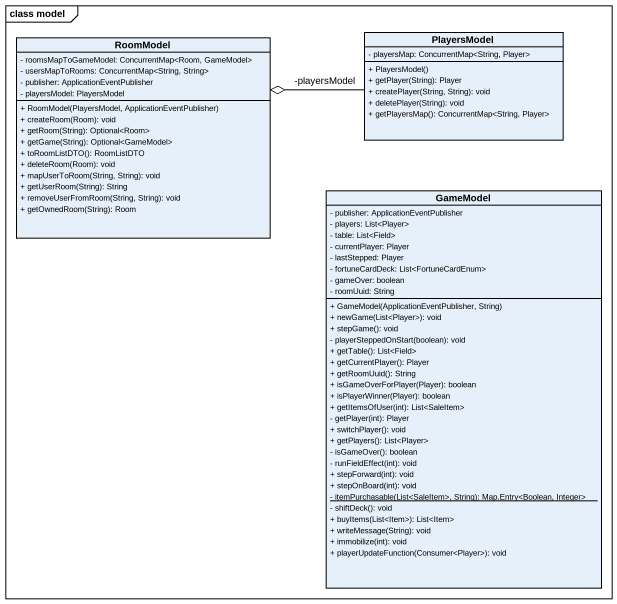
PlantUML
@startuml
mainframe class model
hide circle
hide empty members
skinparam classAttributeIconSize 0
class RoomModel {
  - roomsMapToGameModel: ConcurrentMap<Room, GameModel>
  - usersMapToRooms: ConcurrentMap<String, String>
  - publisher: ApplicationEventPublisher
  - playersModel: PlayersModel
  + RoomModel(PlayersModel, ApplicationEventPublisher)
  + createRoom(Room): void
  + getRoom(String): Optional<Room>
  + getGame(String): Optional<GameModel>
  + toRoomListDTO(): RoomListDTO
  + deleteRoom(Room): void
  + mapUserToRoom(String, String): void
  + getUserRoom(String): String
  + removeUserFromRoom(String, String): void
  + getOwnedRoom(String): Room
}
class PlayersModel {
  - playersMap: ConcurrentMap<String, Player>
  + PlayersModel()
  + getPlayer(String): Player
  + createPlayer(String, String): void
  + deletePlayer(String): void
  + getPlayersMap(): ConcurrentMap<String, Player>
}
class GameModel {
  - publisher: ApplicationEventPublisher
  - players: List<Player>
  - table: List<Field>
  - currentPlayer: Player
  - lastStepped: Player
  - fortuneCardDeck: List<FortuneCardEnum>
  - gameOver: boolean
  - roomUuid: String
  + GameModel(ApplicationEventPublisher, String)
  + newGame(List<Player>): void
  + stepGame(): void
  - playerSteppedOnStart(boolean): void
  + getTable(): List<Field>
  + getCurrentPlayer(): Player
  + getRoomUuid(): String
  + isGameOverForPlayer(Player): boolean
  + isPlayerWinner(Player): boolean
  + getItemsOfUser(int): List<SaleItem>
  - getPlayer(int): Player
  + switchPlayer(): void
  + getPlayers(): List<Player>
  - isGameOver(): boolean
  - runFieldEffect(int): void
  + stepForward(int): void
  + stepOnBoard(int): void
  {static} - itemPurchasable(List<SaleItem>, String): Map.Entry<Boolean, Integer>
  - shiftDeck(): void
  + buyItems(List<Item>): List<Item>
  + writeMessage(String): void
  + immobilize(int): void
  + playerUpdateFunction(Consumer<Player>): void
}
RoomModel o-right- "-playersModel" PlayersModel
@enduml
